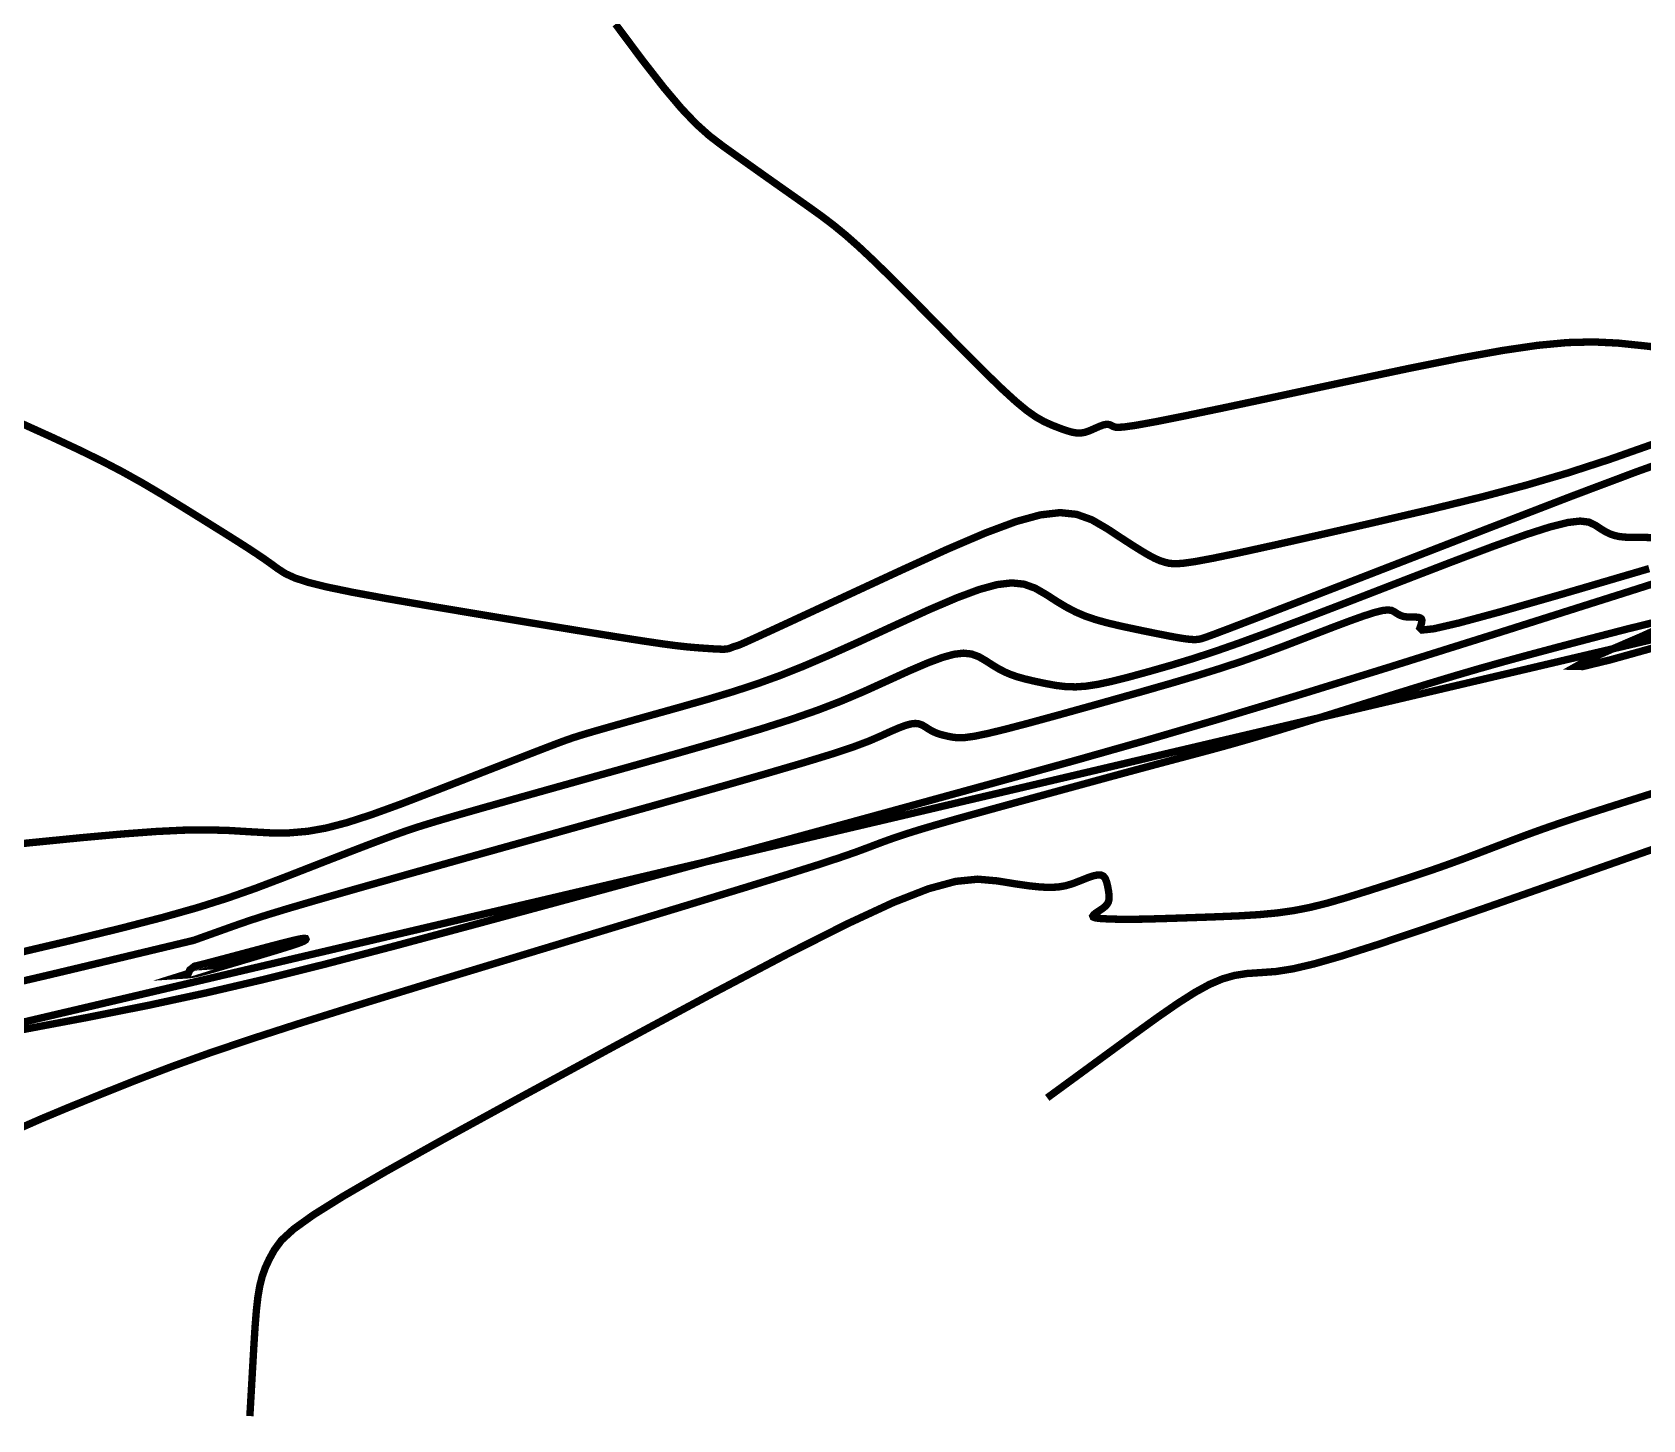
# Model space of a CAD drawing. Header units: metres. Extents: x 368659 to 369057, y 2280132 to 2280625.
# Drawn here: x 368814.56 to 368858.23, y 2280275.07 to 2280312.68 of the extents above; entities that cross this region are included whole.
import ezdxf

# ---------------------------------------------------------------- set-up
doc = ezdxf.new("R2010")
doc.units = ezdxf.units.M
doc.header["$MEASUREMENT"] = 0
doc.layers.add('CVL_CURV_D', color=22, linetype='Continuous')
doc.layers.add('CVL_CURV_G', color=30, linetype='Continuous')

msp = doc.modelspace()

# ---------------------------------------------------------------- linework, layer by layer
at = {"layer": 'CVL_CURV_D', "const_width": 0.2, "elevation": 1896.046}
msp.add_lwpolyline([(368659.2085342921, 2280503.763463162), (368784.2855342921, 2280278.796205122), (369057.2455342921, 2280342.892463162)], dxfattribs=at)
at = {"layer": 'CVL_CURV_D', "color": 22, "linetype": 'Continuous', "const_width": 0.2}
for points, elevation in [([(368830.3775136582, 2280312.900194646), (368831.1059858107, 2280311.923678152), (368831.6875998398, 2280311.178714529), (368832.1595400115, 2280310.61926569), (368832.5589905916, 2280310.199293549), (368832.9231358461, 2280309.872760017), (368833.289160041, 2280309.59362701), (368833.63701676, 2280309.345423227), (368833.9334468774, 2280309.134171355), (368834.1958155946, 2280308.947574278), (368834.4414881127, 2280308.773334884), (368834.6878296334, 2280308.599156058), (368834.9522053579, 2280308.412740688), (368835.2519804877, 2280308.201791659), (368835.6045202239, 2280307.954011858), (368835.9654430493, 2280307.695298474), (368836.296464238, 2280307.443596998), (368836.6240941797, 2280307.174682771), (368836.9748432636, 2280306.864331135), (368837.3752218791, 2280306.488317428), (368837.8517404158, 2280306.022416994), (368838.4309092627, 2280305.442405173), (368839.1392388096, 2280304.724057304), (368839.8444534068, 2280304.009366794), (368840.4120119864, 2280303.442986946), (368840.8650268113, 2280303.004682944), (368841.2266101434, 2280302.674219977), (368841.5198742453, 2280302.43136323), (368841.7679313794, 2280302.25587789), (368841.9938938079, 2280302.127529143), (368842.2208737934, 2280302.026082177), (368842.4342349253, 2280301.942447243), (368842.6094361724, 2280301.880488798), (368842.7547328658, 2280301.839403338), (368842.8783803369, 2280301.818387356), (368842.9886339167, 2280301.816637347), (368843.0937489364, 2280301.833349804), (368843.2019807275, 2280301.867721223), (368843.321584621, 2280301.918948098), (368843.4373901103, 2280301.971419852), (368843.5314642137, 2280302.010431272), (368843.6079185487, 2280302.036536902), (368843.6708647331, 2280302.050291287), (368843.7244143845, 2280302.052248968), (368843.7726791209, 2280302.042964492), (368843.8197705598, 2280302.022992399), (368843.869800319, 2280301.992887234), (368843.9583660543, 2280301.970390871), (368844.1490915862, 2280301.978778857), (368844.4881277789, 2280302.026906245), (368845.0216254971, 2280302.12362809), (368845.7957356051, 2280302.277799445), (368846.8566089672, 2280302.498275366), (368848.2503964482, 2280302.793910906), (368850.0232489123, 2280303.173561119), (368851.8104694504, 2280303.552015163), (368853.2578106613, 2280303.84319226), (368854.4270976722, 2280304.054642553), (368855.3801556097, 2280304.193916182), (368856.1788096011, 2280304.268563296), (368856.8848847729, 2280304.286134037), (368857.5602062521, 2280304.254178549), (368858.2665991657, 2280304.180246975), (368858.9556543755, 2280304.102917336)], 1896.75), ([(368859.452601284, 2280301.264856692), (368858.0830767847, 2280300.77598658), (368856.3072714406, 2280300.108219248), (368854.0627110131, 2280299.243429413), (368851.8217574228, 2280298.374617402), (368850.059395744, 2280297.691858324), (368848.7170864696, 2280297.172639066), (368847.736290093, 2280296.794446518), (368847.0584671071, 2280296.534767566), (368846.6250780051, 2280296.371089101), (368846.37758328, 2280296.280898009), (368846.2574434249, 2280296.241681179), (368846.1790386415, 2280296.224800775), (368846.0871019111, 2280296.217863635), (368845.968622896, 2280296.222723657), (368845.8105912584, 2280296.24123474), (368845.5999966605, 2280296.275250782), (368845.3238287646, 2280296.326625682), (368844.9690772333, 2280296.397213338), (368844.5227317284, 2280296.48886765), (368844.071385373, 2280296.585321145), (368843.6979943075, 2280296.673796671), (368843.3840927209, 2280296.761383599), (368843.1112148021, 2280296.855171302), (368842.86089474, 2280296.962249152), (368842.6146667236, 2280297.089706522), (368842.3540649416, 2280297.244632784), (368842.0606235832, 2280297.434117311), (368841.755631301, 2280297.611305331), (368841.4519760762, 2280297.720399158), (368841.1185910903, 2280297.755073796), (368840.7244095242, 2280297.709004244), (368840.2383645594, 2280297.575865504), (368839.6293893772, 2280297.349332579), (368838.8664171587, 2280297.023080469), (368837.9183810853, 2280296.590784176), (368836.9588065944, 2280296.149078067), (368836.1528275475, 2280295.787753011), (368835.456789761, 2280295.490218754), (368834.8270390522, 2280295.239885046), (368834.2199212376, 2280295.020161636), (368833.5917821341, 2280294.81445827), (368832.8989675585, 2280294.606184701), (368832.0978233277, 2280294.378750675), (368831.3159878479, 2280294.160548455), (368830.6951422531, 2280293.986684343), (368830.2126964525, 2280293.85063915), (368829.8460603544, 2280293.745893683), (368829.5726438679, 2280293.665928754), (368829.3698569018, 2280293.60422517), (368829.2151093647, 2280293.554263744), (368829.0858111655, 2280293.509525282), (368828.9526141505, 2280293.461246798), (368828.7833346638, 2280293.398090741), (368828.5511293605, 2280293.309676079), (368828.2291548959, 2280293.185621776), (368827.7905679254, 2280293.0155468), (368827.2085251039, 2280292.789070119), (368826.456183087, 2280292.495810697), (368825.5066985297, 2280292.125387503), (368824.5471078503, 2280291.756813503), (368823.7570975601, 2280291.470446533), (368823.0987994539, 2280291.257922863), (368822.5343453263, 2280291.11087876), (368822.0258669723, 2280291.020950495), (368821.5354961866, 2280290.979774339), (368821.0253647639, 2280290.97898656), (368820.4576044991, 2280291.010223426), (368819.8714691562, 2280291.045810487), (368819.2928488062, 2280291.061237068), (368818.6638297043, 2280291.052885106), (368817.9264981055, 2280291.017136537), (368817.0229402648, 2280290.950373297), (368815.8952424374, 2280290.848977321), (368814.4854908783, 2280290.709330546), (368812.7357718427, 2280290.527814909)], 1897.25), ([(368858.4566172444, 2280298.982062169), (368858.3017636437, 2280298.986715208), (368858.1022356678, 2280298.987007422), (368857.8988267779, 2280298.988087364), (368857.7295079529, 2280298.995676478), (368857.585579848, 2280299.012243252), (368857.4583431188, 2280299.040256172), (368857.3390984209, 2280299.082183727), (368857.2191464098, 2280299.140494404), (368857.0897877409, 2280299.217656689), (368856.9423230698, 2280299.316139071), (368856.766183304, 2280299.401725771), (368856.5299447365, 2280299.430822332), (368856.1936261014, 2280299.391829223), (368855.7172461327, 2280299.273146917), (368855.0608235643, 2280299.063175882), (368854.1843771302, 2280298.750316589), (368853.0479255646, 2280298.322969508), (368851.6114876012, 2280297.769535109), (368850.1653596735, 2280297.210173338), (368848.9927909683, 2280296.760733323), (368848.0432293493, 2280296.403149308), (368847.2661226806, 2280296.119355539), (368846.6109188259, 2280295.891286262), (368846.0270656492, 2280295.700875722), (368845.4640110142, 2280295.530058165), (368844.8712027849, 2280295.360767835), (368844.305045429, 2280295.205784041), (368843.8413258675, 2280295.088290839), (368843.458565644, 2280295.005829604), (368843.1352863026, 2280294.955941711), (368842.8500093872, 2280294.936168532), (368842.5812564415, 2280294.944051441), (368842.3075490095, 2280294.977131814), (368842.0074086351, 2280295.032951023), (368841.7160291428, 2280295.095219324), (368841.4749759078, 2280295.152337219), (368841.2723277999, 2280295.208881455), (368841.0961636889, 2280295.269428777), (368840.9345624448, 2280295.338555933), (368840.7756029372, 2280295.420839667), (368840.6073640359, 2280295.520856727), (368840.4179246108, 2280295.643183859), (368840.2210281582, 2280295.757572631), (368840.0249948809, 2280295.828001258), (368839.8097687097, 2280295.850386458), (368839.555293575, 2280295.820644947), (368839.2415134074, 2280295.734693442), (368838.8483721373, 2280295.588448662), (368838.3558136952, 2280295.377827322), (368837.7437820117, 2280295.098746139), (368837.1003607822, 2280294.806914796), (368836.4908049414, 2280294.548770129), (368835.8608152788, 2280294.306319588), (368835.1560925837, 2280294.061570625), (368834.3223376454, 2280293.79653069), (368833.3052512537, 2280293.493207234), (368832.0505341977, 2280293.133607707), (368830.5038872669, 2280292.69973956), (368828.96629003, 2280292.270612027), (368827.745303652, 2280291.928682063), (368826.7965013155, 2280291.661128697), (368826.0754562034, 2280291.45513096), (368825.5377414988, 2280291.297867881), (368825.1389303846, 2280291.176518491), (368824.8345960437, 2280291.07826182), (368824.5803116591, 2280290.990276896), (368824.3447960281, 2280290.905646019), (368824.1104179503, 2280290.819890793), (368823.8532256127, 2280290.723849207), (368823.549267202, 2280290.608359251), (368823.1745909049, 2280290.464258914), (368822.7052449082, 2280290.282386186), (368822.1172773989, 2280290.053579058), (368821.3867365636, 2280289.768675516), (368820.6109254622, 2280289.474041325), (368819.8542233243, 2280289.208965407), (368819.043292592, 2280288.953670499), (368818.1047957069, 2280288.688379333), (368816.9653951112, 2280288.393314646), (368815.5517532465, 2280288.04869917), (368813.7905325547, 2280287.634755642)], 1897.5), ([(368814.2095166722, 2280285.62889594), (368816.0950355443, 2280285.982975355), (368817.7592319369, 2280286.315023671), (368819.3116027821, 2280286.649616367), (368820.861645012, 2280287.011328925), (368822.5188555587, 2280287.424736822), (368824.3927313542, 2280287.91441554), (368826.5927693304, 2280288.504940556), (368828.7893449874, 2280289.099349216), (368830.6503157751, 2280289.60350333), (368832.2814015497, 2280290.046215079), (368833.7883221682, 2280290.456296645), (368835.2767974869, 2280290.862560207), (368836.8525473624, 2280291.293817949), (368838.6212916514, 2280291.778882049), (368840.6887502106, 2280292.34656469), (368842.807010436, 2280292.932882051), (368844.7651063902, 2280293.487402834), (368846.7241779293, 2280294.05926801), (368848.8453649096, 2280294.697618541), (368851.2898071872, 2280295.451595396), (368854.2186446183, 2280296.370339541), (368857.7930170589, 2280297.502991943), (368862.1740643653, 2280298.898693568)], 1897.75), ([(368858.4000831515, 2280298.142507307), (368856.05676509, 2280297.455186933), (368854.3691685919, 2280296.972788138), (368853.2378007998, 2280296.667510581), (368852.5631688564, 2280296.511553918), (368852.2457799047, 2280296.477117809), (368852.186141087, 2280296.536401912), (368852.2164201871, 2280296.623175622), (368852.2341798376, 2280296.691200778), (368852.2380194549, 2280296.742665702), (368852.2265384557, 2280296.779758712), (368852.1983362566, 2280296.804668132), (368852.1520122739, 2280296.819582282), (368852.0861659243, 2280296.826689482), (368851.9993966243, 2280296.828178056), (368851.9104230929, 2280296.828650435), (368851.836360972, 2280296.831970006), (368851.773405062, 2280296.839216515), (368851.7177501635, 2280296.851469709), (368851.6655910771, 2280296.869809333), (368851.6131226032, 2280296.895315134), (368851.5565395424, 2280296.929066861), (368851.4920366952, 2280296.972144256), (368851.4149910115, 2280297.009580924), (368851.3116573785, 2280297.022308114), (368851.1645475021, 2280297.005252053), (368850.9561730888, 2280296.953338963), (368850.6690458446, 2280296.86149507), (368850.2856774758, 2280296.724646596), (368849.7885796886, 2280296.537719767), (368849.1602641892, 2280296.295640805), (368848.5089619243, 2280296.045729273), (368847.9261861927, 2280295.829608321), (368847.3693722291, 2280295.633659549), (368846.7959552681, 2280295.44426456), (368846.1633705447, 2280295.247804957), (368845.4290532933, 2280295.030662343), (368844.5504387484, 2280294.77921832), (368843.484962145, 2280294.479854492), (368842.4310522166, 2280294.186767306), (368841.5955498237, 2280293.958718043), (368840.948508392, 2280293.78893555), (368840.4599813469, 2280293.670648681), (368840.1000221138, 2280293.597086281), (368839.8386841184, 2280293.561477201), (368839.6460207858, 2280293.55705029), (368839.4920855418, 2280293.577034398), (368839.3606729126, 2280293.605117503), (368839.2519575081, 2280293.630877768), (368839.1605628789, 2280293.65637931), (368839.0811125758, 2280293.683686252), (368839.0082301495, 2280293.714862713), (368838.9365391507, 2280293.751972812), (368838.8606631302, 2280293.79708067), (368838.7752256386, 2280293.852250407), (368838.6864250153, 2280293.903839931), (368838.5980136856, 2280293.935603357), (368838.5009463292, 2280293.945699119), (368838.3861776259, 2280293.93228565), (368838.2446622553, 2280293.893521379), (368838.0673548974, 2280293.827564743), (368837.8452102318, 2280293.732574173), (368837.5691829382, 2280293.606708102), (368837.24191497, 2280293.464751524), (368836.8287823354, 2280293.309787247), (368836.2648407965, 2280293.122420424), (368835.4851461151, 2280292.883256205), (368834.4247540534, 2280292.572899746), (368833.0187203734, 2280292.171956198), (368831.2021008368, 2280291.661030713), (368828.9099512061, 2280291.020728445), (368826.6165922125, 2280290.380675599), (368824.7954650509, 2280289.870679782), (368823.3803061785, 2280289.471618244), (368822.3048520524, 2280289.164368236), (368821.5028391297, 2280288.929807008), (368820.9080038674, 2280288.748811811), (368820.4540827228, 2280288.602259894), (368820.0748121528, 2280288.47102851), (368819.7486068723, 2280288.354583112), (368819.4924745335, 2280288.263142601), (368819.2980410003, 2280288.193714396), (368819.1569321363, 2280288.143305914), (368819.0607738052, 2280288.108924573), (368819.0011918708, 2280288.087577792), (368818.9698121967, 2280288.076272987), (368818.9582606467, 2280288.072017578), (368818.9047828022, 2280288.05759597), (368818.8758042336, 2280288.050778513), (368818.8026428265, 2280288.033358525), (368818.6663035633, 2280288.000791904), (368818.4477914263, 2280287.94853455), (368818.1281113981, 2280287.872042358), (368817.6882684611, 2280287.76677123), (368817.1092675976, 2280287.628177063), (368816.37211379, 2280287.451715755), (368815.6266096107, 2280287.273592934), (368815.0164846343, 2280287.128805853), (368814.5136343466, 2280287.010997851), (368814.0899542337, 2280286.913812265)], 1897.75), ([(368814.2367278869, 2280282.977708415), (368814.8181430118, 2280283.232983123), (368815.5549002971, 2280283.540644029), (368816.4756355146, 2280283.915214046), (368817.4487001296, 2280284.302374404), (368818.3805033518, 2280284.65696295), (368819.3567675679, 2280285.00723751), (368820.4632151648, 2280285.381455914), (368821.7855685294, 2280285.80787599), (368823.4095500487, 2280286.314755568), (368825.4208821094, 2280286.930352476), (368827.9052870984, 2280287.682924543), (368830.3755144927, 2280288.429651911), (368832.3340027909, 2280289.023464033), (368833.8510079132, 2280289.486242705), (368834.9967857794, 2280289.839869719), (368835.8415923091, 2280290.106226869), (368836.4556834224, 2280290.307195951), (368836.9093150389, 2280290.464658758), (368837.2727430788, 2280290.600497083), (368837.6000492697, 2280290.724820862), (368837.9190449042, 2280290.839365816), (368838.2605802489, 2280290.953452416), (368838.6555055702, 2280291.076401133), (368839.1346711346, 2280291.217532438), (368839.7289272089, 2280291.386166804), (368840.4691240595, 2280291.5916247), (368841.3861119531, 2280291.843226599), (368842.306827134, 2280292.09494605), (368843.0609166015, 2280292.300842094), (368843.6832967539, 2280292.470363442), (368844.2088839893, 2280292.612958804), (368844.6725947064, 2280292.738076889), (368845.1093453031, 2280292.855166407), (368845.554052178, 2280292.973676069), (368846.0416317295, 2280293.103054584), (368846.5291086884, 2280293.233259473), (368846.9734331731, 2280293.354849261), (368847.4094096631, 2280293.478174154), (368847.8718426372, 2280293.613584364), (368848.3955365751, 2280293.771430101), (368849.0152959559, 2280293.962061574), (368849.7659252586, 2280294.195828994), (368850.6822289628, 2280294.483082569), (368851.60941194, 2280294.773149224), (368852.4005912606, 2280295.017401753), (368853.1024397015, 2280295.22925918), (368853.76163004, 2280295.422140528), (368854.4248350529, 2280295.60946482), (368855.1387275177, 2280295.804651078), (368855.9499802113, 2280296.021118324), (368856.9052659109, 2280296.272285582), (368857.8212535164, 2280296.509058712), (368858.4860314957, 2280296.671875122)], 1897.5), ([(368858.7090897327, 2280296.537900324), (368858.1748515171, 2280296.296678208), (368857.4122164495, 2280295.967797403), (368856.7138724908, 2280295.659022185), (368856.4192647717, 2280295.492739071), (368856.6023311765, 2280295.488597767), (368857.3370095892, 2280295.66624798), (368858.6972378939, 2280296.045339413)], 1897.5), ([(368820.4652532528, 2280275.171918698), (368820.5709195667, 2280277.031007122), (368820.6052489739, 2280277.585975536), (368820.6412743442, 2280278.037087241), (368820.683161051, 2280278.40414947), (368820.735074468, 2280278.706969459), (368820.8011799686, 2280278.965354442), (368820.8856429264, 2280279.199111652), (368820.9926287151, 2280279.428048325), (368821.1263027081, 2280279.671971694), (368821.3196082905, 2280279.935745028), (368821.6488572763, 2280280.238667934), (368822.1832676819, 2280280.622202154), (368822.992057524, 2280281.12780943), (368824.1444448192, 2280281.796951503), (368825.7096475842, 2280282.671090114), (368827.7568838355, 2280283.791687007), (368830.3553715898, 2280285.200203922), (368832.9617202316, 2280286.601495286), (368835.0382561548, 2280287.695160582), (368836.6627728898, 2280288.514779132), (368837.9130639668, 2280289.09393026), (368838.8669229162, 2280289.466193289), (368839.6021432684, 2280289.665147542), (368840.1965185537, 2280289.724372343), (368840.7278423023, 2280289.677447014), (368841.2033316797, 2280289.59978136), (368841.5895970356, 2280289.544428585), (368841.9035216773, 2280289.511433112), (368842.1619889118, 2280289.500839366), (368842.3818820463, 2280289.512691768), (368842.5800843879, 2280289.547034742), (368842.7734792437, 2280289.603912711), (368842.978949921, 2280289.683370098), (368843.1740628356, 2280289.761626199), (368843.3288514854, 2280289.814026653), (368843.4488998, 2280289.839305387), (368843.5397917093, 2280289.836196333), (368843.6071111429, 2280289.803433422), (368843.6564420307, 2280289.739750583), (368843.6933683025, 2280289.643881749), (368843.7234738878, 2280289.514560848), (368843.7468584029, 2280289.38195822), (368843.7587334126, 2280289.273857489), (368843.7573507699, 2280289.185412518), (368843.7409623281, 2280289.111777172), (368843.7078199402, 2280289.048105313), (368843.6561754592, 2280288.989550804), (368843.5842807381, 2280288.93126751), (368843.4903876301, 2280288.868409292), (368843.4000938184, 2280288.808459451), (368843.3416146565, 2280288.76101647), (368843.3171285025, 2280288.724406985), (368843.3288137146, 2280288.696957633), (368843.378848651, 2280288.676995054), (368843.4694116697, 2280288.662845885), (368843.6026811291, 2280288.652836763), (368843.7808353874, 2280288.645294326), (368843.9763726326, 2280288.639678576), (368844.1744332251, 2280288.636850739), (368844.3961587816, 2280288.637239292), (368844.6626909187, 2280288.641272713), (368844.9951712532, 2280288.649379479), (368845.4147414015, 2280288.661988067), (368845.9425429804, 2280288.679526954), (368846.5997176066, 2280288.702424617), (368847.2661749489, 2280288.729753301), (368847.8285757427, 2280288.763807809), (368848.318188204, 2280288.809850459), (368848.7662805492, 2280288.873143567), (368849.2041209941, 2280288.958949452), (368849.662977755, 2280289.07253043), (368850.1741190479, 2280289.219148819), (368850.768813089, 2280289.404066937), (368851.3587222699, 2280289.592444633), (368851.8520290836, 2280289.751957812), (368852.2747818989, 2280289.891642879), (368852.6530290841, 2280290.020536235), (368853.012819008, 2280290.147674281), (368853.3802000391, 2280290.282093422), (368853.7812205459, 2280290.432830059), (368854.241928897, 2280290.608920595), (368854.7063821318, 2280290.786138328), (368855.1213608418, 2280290.941076338), (368855.5169987233, 2280291.084000697), (368855.9234294725, 2280291.225177479), (368856.3707867857, 2280291.374872755), (368856.8892043595, 2280291.543352598), (368857.50881589, 2280291.740883081), (368858.2597550736, 2280291.977730276), (368859.0046934162, 2280292.213086007)], 1897.25)]:
    msp.add_lwpolyline(points, dxfattribs=dict(at, elevation=elevation))
at = {"layer": 'CVL_CURV_G', "color": 30, "linetype": 'Continuous', "const_width": 0.2}
for points, elevation in [([(368814.2282036542, 2280302.097881507), (368815.1034392249, 2280301.701992386), (368815.8302100409, 2280301.3625543), (368816.4499468157, 2280301.058627944), (368817.0040802634, 2280300.769274015), (368817.5340410974, 2280300.473553209), (368818.0812600316, 2280300.150526221), (368818.6871677796, 2280299.779253746), (368819.2725484539, 2280299.415882095), (368819.7432573861, 2280299.122303627), (368820.1183321186, 2280298.88619812), (368820.4168101937, 2280298.695245347), (368820.6577291539, 2280298.537125083), (368820.8601265416, 2280298.399517105), (368821.0430398994, 2280298.270101187), (368821.2255067694, 2280298.136557105), (368821.4288877108, 2280298.00569268), (368821.6897535166, 2280297.886264576), (368822.0499570796, 2280297.76887583), (368822.551351293, 2280297.64412948), (368823.2357890499, 2280297.502628565), (368824.1451232432, 2280297.33497612), (368825.3212067661, 2280297.131775186), (368826.8058925117, 2280296.883628799), (368828.2919785868, 2280296.63800419), (368829.4732815198, 2280296.444202612), (368830.3931818358, 2280296.295578134), (368831.0950600601, 2280296.185484825), (368831.6222967182, 2280296.107276754), (368832.0182723352, 2280296.05430799), (368832.3263674363, 2280296.019932602), (368832.5899625468, 2280295.997504658), (368832.8198558362, 2280295.981066442), (368833.0023350585, 2280295.9690164), (368833.1440151161, 2280295.961242849), (368833.2515109111, 2280295.957634105), (368833.3314373458, 2280295.958078486), (368833.3904093223, 2280295.962464308), (368833.4350417429, 2280295.970679888), (368833.4719495099, 2280295.982613542), (368833.5913106718, 2280296.028773669), (368833.6917593885, 2280296.05776179), (368833.7474009193, 2280296.078761695), (368833.8783130144, 2280296.135709306), (368834.1175048297, 2280296.243792579), (368834.4979855206, 2280296.418199466), (368835.0527642433, 2280296.674117919), (368835.8148501533, 2280297.026735893), (368836.8172524066, 2280297.491241339), (368838.0929801587, 2280298.082822212), (368839.3770206221, 2280298.668333617), (368840.410406617, 2280299.110216497), (368841.2352157115, 2280299.417037567), (368841.8935254734, 2280299.597363542), (368842.4274134708, 2280299.659761134), (368842.8789572715, 2280299.612797059), (368843.2902344437, 2280299.46503803), (368843.7033225554, 2280299.225050762), (368844.0893786499, 2280298.97076678), (368844.3999001218, 2280298.769719996), (368844.6474750658, 2280298.614880711), (368844.8446915767, 2280298.499219222), (368845.0041377491, 2280298.415705828), (368845.1384016778, 2280298.357310825), (368845.2600714575, 2280298.317004513), (368845.3817351828, 2280298.28775719), (368845.5302653408, 2280298.272579291), (368845.7520736418, 2280298.284713559), (368846.0890570163, 2280298.332478753), (368846.5831123944, 2280298.424193636), (368847.2761367064, 2280298.568176966), (368848.2100268825, 2280298.772747505), (368849.4266798529, 2280299.046224012), (368850.9679925481, 2280299.396925249), (368852.5432698925, 2280299.76235678), (368853.8865183743, 2280300.090737111), (368855.0766872682, 2280300.406454414), (368856.1927258495, 2280300.73389686), (368857.3135833931, 2280301.097452624), (368858.5182091739, 2280301.521509875)], 1897), ([(368859.6371439344, 2280290.933308383), (368857.9925796627, 2280290.358219466), (368855.9500263187, 2280289.642250445), (368853.9135623559, 2280288.930576262), (368852.2916948683, 2280288.371495377), (368851.0238676872, 2280287.946635622), (368850.0495246437, 2280287.637624828), (368849.3081095688, 2280287.426090824), (368848.7390662939, 2280287.293661443), (368848.2818386497, 2280287.221964513), (368847.8758704675, 2280287.192627866), (368847.501320443, 2280287.168313177), (368847.161196841, 2280287.115334453), (368846.8292178463, 2280287.020798023), (368846.479101644, 2280286.871810217), (368846.0845664187, 2280286.655477366), (368845.6193303555, 2280286.358905799), (368845.0571116395, 2280285.969201845), (368844.3716284554, 2280285.473471835), (368842.0810950516, 2280283.797590233)], 1897), ([(368821.9841296958, 2280288.098277116), (368821.9761461187, 2280288.115649825), (368821.9405288806, 2280288.121434956), (368821.8664468033, 2280288.11323418), (368821.7430687085, 2280288.088649173), (368821.5595634178, 2280288.045281608), (368821.305099753, 2280287.980733158), (368820.9688465355, 2280287.892605498), (368820.5399725874, 2280287.778500301), (368820.1102088155, 2280287.66376047), (368819.7706389826, 2280287.573267353), (368819.5094611936, 2280287.503930295), (368819.3148735535, 2280287.452658643), (368819.1750741671, 2280287.41636174), (368819.0782611395, 2280287.391948932), (368819.0126325756, 2280287.376329564), (368818.9663865803, 2280287.366412982), (368818.8358218451, 2280287.262673368), (368818.7964673782, 2280287.168471809), (368818.6569748961, 2280287.124751327), (368818.8306940041, 2280287.136068512), (368818.9238284476, 2280287.150843524), (368819.0258617754, 2280287.171075583), (368819.149650595, 2280287.200268966), (368819.3080515137, 2280287.241927949), (368819.5139211392, 2280287.299556809), (368819.7801160787, 2280287.376659825), (368820.1194929397, 2280287.47674127), (368820.5449083297, 2280287.603305425), (368820.9684331431, 2280287.730060255), (368821.3007633095, 2280287.830852405), (368821.5526929892, 2280287.909394161), (368821.7350163425, 2280287.969397812), (368821.8585275295, 2280288.014575646), (368821.9340207106, 2280288.048639949), (368821.9722900459, 2280288.07530301), (368821.9841296958, 2280288.098277116)], 1898)]:
    msp.add_lwpolyline(points, dxfattribs=dict(at, elevation=elevation))

doc.saveas('drawing.dxf')
